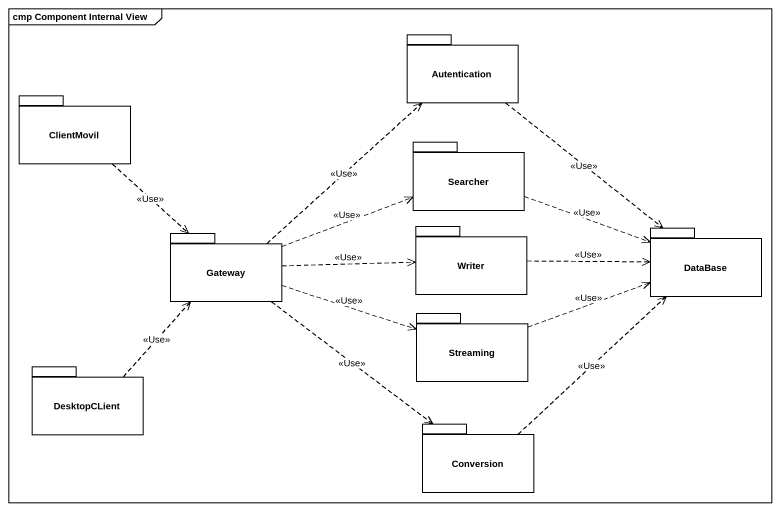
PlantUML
@startuml
mainframe cmp Component Internal View
package Autentication {
}
package ClientMovil {
}
package Searcher {
}
package Writer {
}
package "DataBase" as DataBase_ {
}
package Gateway {
}
package Streaming {
}
package DesktopCLient {
}
package Conversion {
}
Autentication ..> DataBase_ : <<Use>>
ClientMovil ..> Gateway : <<Use>>
Searcher .right.> DataBase_ : <<Use>>
Writer .right.> DataBase_ : <<Use>>
Gateway .up.> Autentication : <<Use>>
Gateway .right.> Searcher : <<Use>>
Gateway .right.> Writer : <<Use>>
Gateway .right.> Streaming : <<Use>>
Gateway ..> Conversion : <<Use>>
Streaming .right.> DataBase_ : <<Use>>
DesktopCLient .up.> Gateway : <<Use>>
Conversion .up.> DataBase_ : <<Use>>
@enduml
